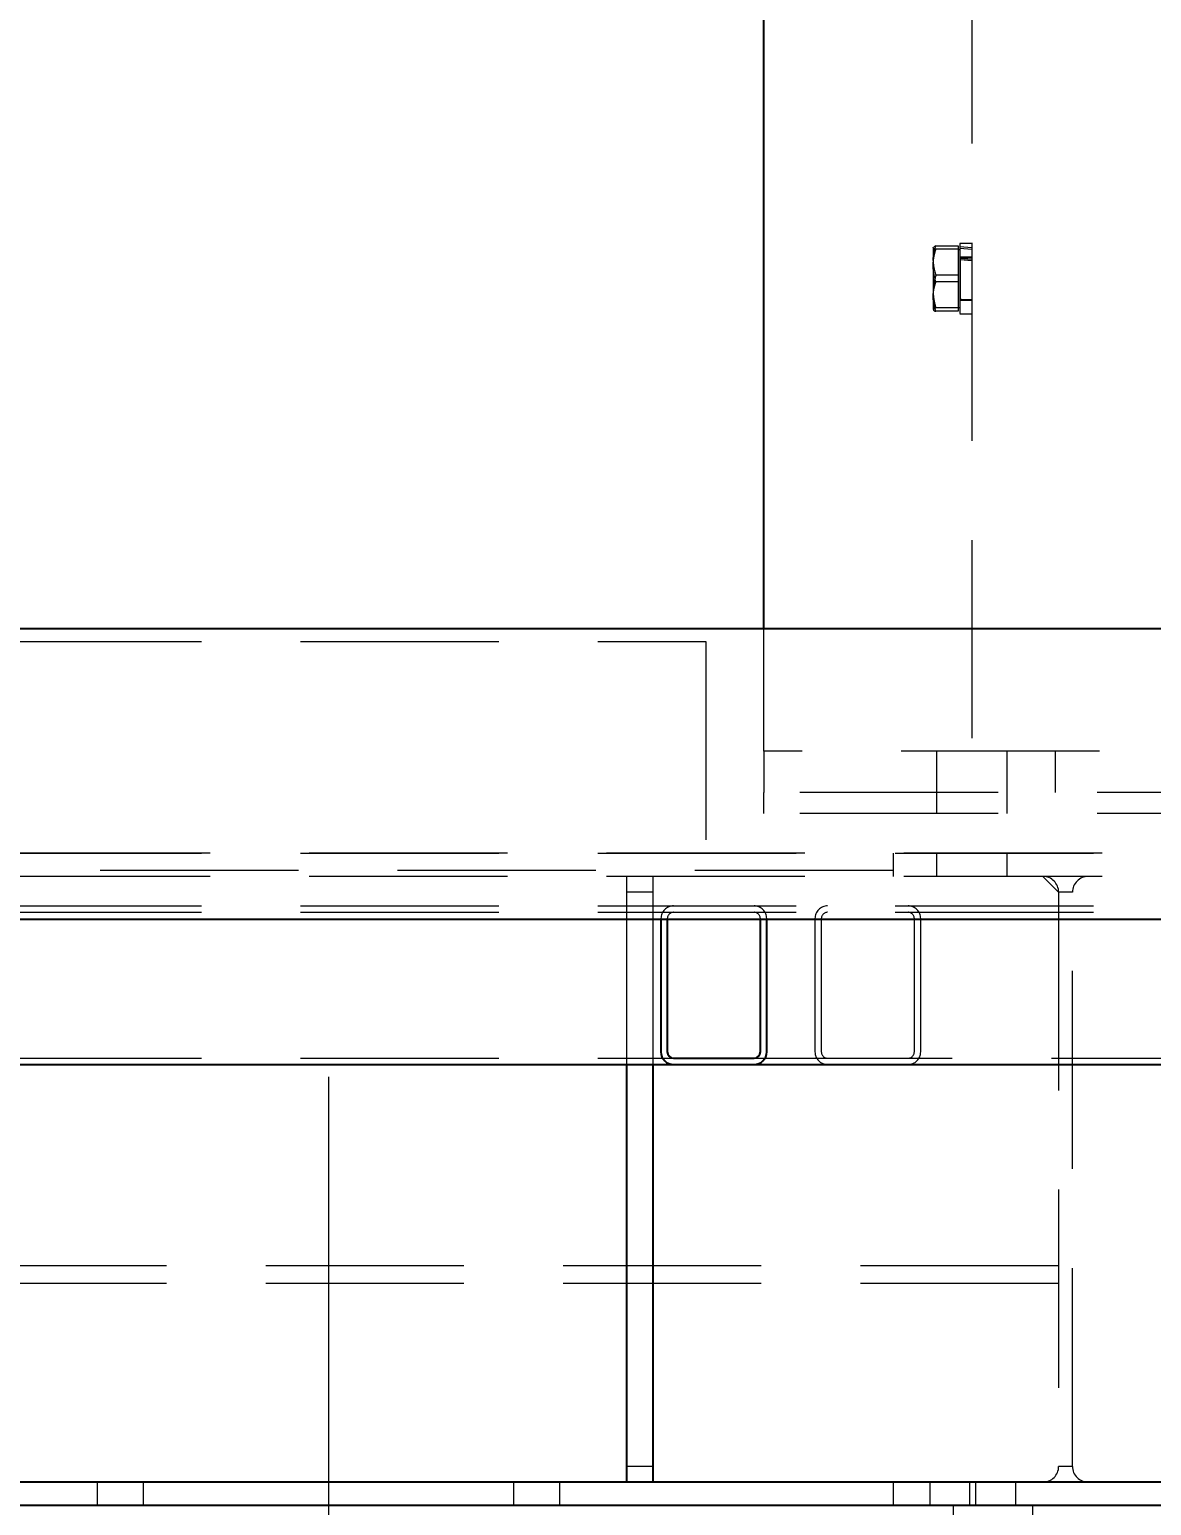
# Model space of a CAD drawing. Header units: millimetres. Extents: x 1293 to 41893, y 1011 to 26911.
# Drawn here: x 10741.8 to 11101.3, y 6142.9 to 6615.6 of the extents above; entities that cross this region are included whole.
import ezdxf

# ---------------------------------------------------------------- set-up
doc = ezdxf.new("R2010")
doc.units = ezdxf.units.MM
doc.header["$LTSCALE"] = 50
doc.linetypes.add('CENTERX2', pattern=[20.32, 12.7, -2.54, 2.54, -2.54])
doc.linetypes.add('HIDDEN', pattern=[1.905, 1.27, -0.635])
for name, color, linetype in [('CAPA_1', 7, 'Continuous'), ('MAQUINAS', 11, 'Continuous'), ('STRUC', 4, 'Continuous')]:
    doc.layers.add(name, color=color, linetype=linetype)
doc.styles.add('SLDTEXTSTYLE0', font='TXT', dxfattribs={"width": 0.75})
doc.dimstyles.new('SLDDIMSTYLE0', dxfattribs={"dimtxt": 100, "dimasz": 100, "dimexe": 0, "dimexo": 0.0625, "dimgap": 25, "dimtad": 2, "dimdec": 0, "dimlfac": 1.5, "dimrnd": 1e-09, "dimzin": 12, "dimdsep": 46, "dimtxsty": 'SLDTEXTSTYLE0', "dimsah": 1, "dimcen": 0.09, "dimadec": 0, "dimazin": 3, "dimtfac": 1, "dimtdec": 0, "dimtofl": 0, "dimtmove": 0, "dimatfit": 3, "dimfxl": 1, "dimfrac": 2, "dimtolj": 1, "dimtzin": 12, "dimarcsym": 0})
doc.dimstyles.new('SLDDIMSTYLE1', dxfattribs={"dimtxt": 100, "dimasz": 100, "dimexe": 0, "dimexo": 0.0625, "dimgap": 25, "dimtad": 2, "dimdec": 4, "dimlfac": 75, "dimzin": 12, "dimdsep": 46, "dimtxsty": 'SLDTEXTSTYLE0', "dimsah": 1, "dimcen": 0.09, "dimadec": 0, "dimazin": 3, "dimtfac": 1, "dimtdec": 0, "dimtofl": 0, "dimtmove": 0, "dimatfit": 3, "dimfxl": 1, "dimfrac": 2, "dimtolj": 1, "dimtzin": 12, "dimarcsym": 0})

# ---------------------------------------------------------------- blocks, each defined once
blk = doc.blocks.new('_D_3')
at = {"layer": 'CAPA_1', "transparency": 16777216}
blk.add_arc((9899.27, 4708.49), 5214.32, 0, 13, dxfattribs=at)
for points in [[(14979.94, 5881.46), (14986.48, 5780.49), (15016.52, 5787.13)], [(15113.58, 4708.49), (15128.01, 4808.64), (15097.24, 4808.34)]]:
    blk.add_solid(points, dxfattribs=at)
at = {"layer": 'CAPA_1', "transparency": 16777216, "insert": (15196.76, 5413.27), "char_height": 100, "attachment_point": 1, "rotation": 276.5, "style": 'SLDTEXTSTYLE0'}
blk.add_mtext('13°', dxfattribs=at)
blk = doc.blocks.new('_D_15')
at = {"layer": 'CAPA_1', "transparency": 16777216}
for p, q in [((6530.12, 8742.38), (6530.12, 9415.65)), ((16745.16, 6492), (16745.16, 9415.65)), ((6530.12, 9365.65), (16745.16, 9365.65))]:
    blk.add_line(p, q, dxfattribs=at)
for points in [[(6530.12, 9365.65), (6630.12, 9350.26), (6630.12, 9381.03)], [(16745.16, 9365.65), (16645.16, 9381.03), (16645.16, 9350.26)]]:
    blk.add_solid(points, dxfattribs=at)
at = {"layer": 'CAPA_1', "transparency": 16777216, "insert": (11452.92, 9494.55), "char_height": 100, "attachment_point": 1, "style": 'SLDTEXTSTYLE0'}
blk.add_mtext('15323', dxfattribs=at)

msp = doc.modelspace()

# ---------------------------------------------------------------- linework, layer by layer
at = {"color": 7, "linetype": 'Continuous', "lineweight": 25}
for p, q in [((10380.9601497, 6423.7929069), (11705.2958163, 6423.7929069)), ((10423.293483, 6330.6595736), (11705.2958163, 6330.6595736)), ((10944.1268163, 6330.6595736), (10944.1268163, 6288.1569069)), ((10946.1588163, 6330.6595736), (10946.1588163, 6288.1569069)), ((10975.961483, 6288.1569069), (10975.961483, 6330.6595736)), ((10977.993483, 6288.1569069), (10977.993483, 6330.6595736)), ((10622.393483, 6284.0929069), (11349.3768163, 6284.0929069)), ((10948.1908163, 6286.1249069), (10973.929483, 6286.1249069)), ((11017.8268163, 6142.8502403), (11017.8268163, 6142.8529069))]:
    msp.add_line(p, q, dxfattribs=at)
at = {"color": 1, "linetype": 'HIDDEN', "lineweight": 18}
for p, q in [((10352.393483, 6351.8262403), (13085.7268163, 6351.8262403)), ((10352.393483, 6334.8929069), (13085.7268163, 6334.8929069)), ((10352.393483, 6332.8609069), (13085.7268163, 6332.8609069)), ((10944.1268163, 6330.8289069), (10944.1268163, 6330.6595736)), ((10946.1588163, 6330.8289069), (10946.1588163, 6330.6595736)), ((10975.961483, 6330.6595736), (10975.961483, 6330.8289069)), ((10977.993483, 6330.6595736), (10977.993483, 6330.8289069)), ((10993.4601497, 6330.8289069), (10993.4601497, 6288.1569069)), ((10995.4921497, 6330.8289069), (10995.4921497, 6288.1569069)), ((11025.2948163, 6288.1569069), (11025.2948163, 6330.8289069)), ((11027.3268163, 6288.1569069), (11027.3268163, 6330.8289069)), ((10352.393483, 6286.1249069), (10948.1908163, 6286.1249069)), ((10973.929483, 6286.1249069), (11681.5241497, 6286.1249069)), ((11037.7518163, 6142.8529069), (11037.7518163, 6138.6195736)), ((11063.2351497, 6138.6195736), (11063.2351497, 6142.8529069))]:
    msp.add_line(p, q, dxfattribs=at)
for centre, radius, start, end in [((10948.1908163, 6330.8289069), 4.064, 90, 180), ((10948.1908163, 6330.8289069), 2.032, 90, 180), ((10973.929483, 6330.8289069), 4.064, 0, 90), ((10973.929483, 6330.8289069), 2.032, 0, 90), ((10997.5241497, 6330.8289069), 4.064, 90, 180), ((10997.5241497, 6330.8289069), 2.032, 90, 180), ((11023.2628163, 6330.8289069), 4.064, 0, 90), ((11023.2628163, 6330.8289069), 2.032, 0, 90), ((10997.5241497, 6288.1569069), 4.064, 180, 270), ((10997.5241497, 6288.1569069), 2.032, 180, 270), ((11023.2628163, 6288.1569069), 2.032, 270, 0), ((11023.2628163, 6288.1569069), 4.064, 270, 0)]:
    msp.add_arc(centre, radius, start, end, dxfattribs=at)
at = {"color": 7, "linetype": 'Continuous', "lineweight": 25}
for centre, radius, start, end in [((10948.1908163, 6288.1569069), 4.064, 180, 270), ((10948.1908163, 6288.1569069), 2.032, 180, 270), ((10973.929483, 6288.1569069), 2.032, 270, 0), ((10973.929483, 6288.1569069), 4.064, 270, 0)]:
    msp.add_arc(centre, radius, start, end, dxfattribs=at)
at = {"layer": 'CAPA_1', "linetype": 'CENTERX2', "lineweight": 18, "ltscale": 0.666667}
msp.add_line((10837.6241497, 6280.1502403), (10837.6241497, 4780.1502403), dxfattribs=at)
at = {"layer": 'MAQUINAS', "linetype": 'HIDDEN', "lineweight": 18}
for p, q in [((11043.7268228, 6737.8435736), (11043.7268228, 6384.5102403)), ((11031.3868132, 6545.8868606), (11031.3134228, 6545.8003882)), ((11032.2065868, 6546.336374), (11031.5325552, 6546.0585814)), ((11032.2065868, 6546.336374), (11039.3667562, 6546.336374)), ((11039.3667562, 6545.2644025), (11032.2065868, 6545.2644025)), ((11039.3667562, 6546.336374), (11039.3667562, 6525.3507732)), ((11039.9001562, 6545.0769069), (11039.3667562, 6545.0769069)), ((11043.7268228, 6547.1002403), (11039.9001562, 6547.1002403)), ((11043.7268228, 6545.7319827), (11039.9001562, 6546.037246)), ((11039.9001562, 6545.5941162), (11043.7268228, 6545.2395552)), ((11043.7268228, 6542.7302403), (11040.0019033, 6542.7302403)), ((11043.7268228, 6541.9798172), (11040.0019033, 6542.2513949)), ((11043.7268228, 6541.4873897), (11040.0019033, 6541.8377446)), ((11043.7268228, 6542.5102403), (11040.4334895, 6542.5102403)), ((11039.3667562, 6536.9155451), (11032.2065868, 6536.9155451)), ((11039.3667562, 6534.7716021), (11032.2065868, 6534.7716021)), ((11040.0019033, 6528.9569069), (11043.7268228, 6528.9569069)), ((11040.4334895, 6529.1769069), (11043.7268228, 6529.1769069)), ((11039.3667562, 6526.4227447), (11032.2065868, 6526.4227447)), ((11039.3667562, 6525.3507732), (11032.2065868, 6525.3507732)), ((11039.3667562, 6526.6102403), (11039.9001562, 6526.6102403)), ((11039.9001562, 6524.5869069), (11043.7268228, 6524.5869069)), ((10977.0601733, 6384.5102403), (10977.0601733, 6423.7929069)), ((11751.3206499, 6384.5102403), (10977.0601562, 6384.5102403)), ((10977.0601562, 6384.5102403), (10977.0601562, 6371.1769069)), ((11032.3934895, 6384.5102403), (11032.3934895, 6364.5102403)), ((11055.0601562, 6364.5102403), (11055.0601562, 6384.5102403)), ((11070.3934895, 6384.5102403), (11070.3934895, 6371.1769069)), ((12290.3934895, 6371.1769069), (10977.0601562, 6371.1769069)), ((10977.0601733, 6364.5102403), (10977.0601733, 6371.1769069)), ((12290.3934895, 6364.5102403), (10977.0601733, 6364.5102403))]:
    msp.add_line(p, q, dxfattribs=at)
at = {"layer": 'MAQUINAS', "linetype": 'Continuous', "lineweight": 25}
msp.add_line((10977.0601733, 6423.7929069), (10977.0601733, 6693.4595736), dxfattribs=at)
at = {"layer": 'MAQUINAS', "linetype": 'HIDDEN', "lineweight": 18}
for centre, start, end in [((11040.4334895, 6543.0435736), 215.979800597, 270), ((11040.4334895, 6528.6435736), 90, 144.020199403)]:
    msp.add_arc(centre, 0.5333333, start, end, dxfattribs=at)
for points, knots in [([(11031.3134228, 6541.6259596), (11031.3551951, 6542.3861795), (11031.4428943, 6543.9822309), (11031.9441078, 6545.5272615), (11032.2065868, 6546.336374)], [0, 0, 0, 0, 0.476312925, 1, 1, 1, 1]), ([(11032.2065868, 6545.2644025), (11031.9441078, 6545.3564693), (11031.4428943, 6545.5322743), (11031.3551951, 6545.7138848), (11031.3134228, 6545.8003882)], [0, 0, 0, 0, 0.523687075, 1, 1, 1, 1]), ([(11031.3134228, 6540.0180023), (11031.3551951, 6540.8647256), (11031.4428943, 6542.6423876), (11031.9441078, 6544.3632231), (11032.2065868, 6545.2644025)], [0, 0, 0, 0, 0.476312925, 1, 1, 1, 1]), ([(11039.9001562, 6547.059518), (11039.9001562, 6547.0535709), (11039.9001562, 6547.0395708), (11039.9001562, 6546.5259831), (11039.9001562, 6545.6171547), (11039.9001562, 6544.3285324), (11039.9001562, 6542.726417), (11039.9001562, 6540.8658717), (11039.9001562, 6538.8177782), (11039.9001562, 6536.6583797), (11039.9001562, 6534.4685372), (11039.9001562, 6532.3300816), (11039.9001562, 6530.3231419), (11039.9001562, 6528.5222174), (11039.9001562, 6526.9967289), (11039.9001562, 6525.7960027), (11039.9001562, 6524.9937686), (11039.9001562, 6524.5956227), (11039.9001562, 6524.6287973), (11039.9001562, 6524.639581)], [0, 0, 0, 0, 0.0455301983, 0.1071820525, 0.1688339068, 0.230485761, 0.2921376152, 0.3537894694, 0.4154413236, 0.4770931779, 0.5387450321, 0.6003968863, 0.6620487405, 0.7237005947, 0.785352449, 0.8470043032, 0.9086561574, 0.9703080116, 1, 1, 1, 1]), ([(11031.3134228, 6541.6259596), (11031.3551951, 6540.8657396), (11031.4428943, 6539.2696882), (11031.9441078, 6537.7246577), (11032.2065868, 6536.9155451)], [0, 0, 0, 0, 0.476312925, 1, 1, 1, 1]), ([(11032.2065868, 6534.7716021), (11031.9441078, 6535.6727814), (11031.4428943, 6537.393617), (11031.3551951, 6539.1712789), (11031.3134228, 6540.0180023)], [0, 0, 0, 0, 0.523687075, 1, 1, 1, 1]), ([(11040.0019033, 6542.7278811), (11040.0019033, 6542.7286657), (11040.0019033, 6542.7696169), (11040.0019033, 6542.6243844), (11040.0019033, 6542.2756516), (11040.0019033, 6541.6679898), (11040.0019033, 6540.85789), (11040.0019033, 6539.8737174), (11040.0019033, 6539.1034814), (11040.0019033, 6538.7183635)], [0, 0, 0, 0, 0.0032448708, 0.1693707257, 0.3354965806, 0.5016224354, 0.6677482903, 0.8338741451, 1, 1, 1, 1]), ([(11040.0019033, 6538.7183635), (11040.0019033, 6538.0916914), (11040.0019033, 6536.8383473), (11040.0019033, 6534.8114297), (11040.0019033, 6532.8883751), (11040.0019033, 6531.2027199), (11040.0019033, 6529.9172061), (11040.0019033, 6529.0968361), (11040.0019033, 6529.0165779), (11040.0019033, 6528.9781331)], [0, 0, 0, 0, 0.1445203997, 0.2890407995, 0.4335611992, 0.578081599, 0.7226019987, 0.8671223985, 1, 1, 1, 1]), ([(11032.2065868, 6536.9155451), (11031.9441078, 6536.0143658), (11031.4428943, 6534.2935302), (11031.3551951, 6532.5158683), (11031.3134228, 6531.6691449)], [0, 0, 0, 0, 0.523687075, 1, 1, 1, 1]), ([(11031.3134228, 6530.0611876), (11031.3551951, 6530.8214076), (11031.4428943, 6532.417459), (11031.9441078, 6533.9624895), (11032.2065868, 6534.7716021)], [0, 0, 0, 0, 0.47631292503, 1, 1, 1, 1]), ([(11031.3134228, 6531.6691449), (11031.3551951, 6530.8224216), (11031.4428943, 6529.0447596), (11031.9441078, 6527.3239241), (11032.2065868, 6526.4227447)], [0, 0, 0, 0, 0.476312925, 1, 1, 1, 1]), ([(11032.2065868, 6525.3507732), (11031.9441078, 6526.1598857), (11031.4428943, 6527.7049163), (11031.3551951, 6529.3009677), (11031.3134228, 6530.0611876)], [0, 0, 0, 0, 0.523687075, 1, 1, 1, 1]), ([(11031.3134228, 6530.0611876), (11031.3134228, 6529.3861463), (11031.3134228, 6528.0360636), (11031.3134228, 6526.6741379), (11031.3134228, 6525.9092144), (11031.3134228, 6525.918309), (11031.3134228, 6525.9218759)], [0, 0, 0, 0, 0.2743286228, 0.5486572455, 0.8229858683, 1, 1, 1, 1]), ([(11032.2065868, 6526.4227447), (11031.9441078, 6526.3306779), (11031.4428943, 6526.1548729), (11031.3551951, 6525.9732624), (11031.3134228, 6525.886759)], [0, 0, 0, 0, 0.523687075, 1, 1, 1, 1]), ([(11031.3868132, 6525.8002866), (11031.4189356, 6525.7428152), (11031.5041598, 6525.5903375), (11031.9369329, 6525.4427393), (11032.2065868, 6525.3507732)], [0, 0, 0, 0, 0.3769163536, 1, 1, 1, 1])]:
    msp.add_open_spline(points, degree=3, knots=knots, dxfattribs=at)
for points in [[(11031.3134228, 6545.8003882), (11031.3134228, 6545.6536154), (11031.3134228, 6545.3600697), (11031.3134228, 6544.0843858), (11031.3134228, 6542.3158914), (11031.3134228, 6540.7839653), (11031.3134228, 6540.0180023)], [(11031.3134228, 6540.0180023), (11031.3134228, 6539.1969445), (11031.3134228, 6537.554829), (11031.3134228, 6534.9058731), (11031.3134228, 6532.3129929), (11031.3134228, 6530.8117894), (11031.3134228, 6530.0611876)]]:
    msp.add_open_spline(points, degree=3, dxfattribs=at)
at = {"layer": 'STRUC', "linetype": 'HIDDEN', "lineweight": 18}
for p, q in [((10352.393483, 6419.5435736), (10958.5241497, 6419.5435736)), ((10958.5241497, 6419.5435736), (10958.5241497, 6351.8102403)), ((13085.7268163, 6351.8102403), (10352.393483, 6351.8102403)), ((11018.5241497, 6351.8102403), (11018.5241497, 6344.3595736)), ((11032.393483, 6351.8102403), (11032.393483, 6344.3595736)), ((11055.0601497, 6344.3595736), (11055.0601497, 6351.8102403)), ((11018.5241497, 6346.2222403), (9883.8291497, 6346.2222403)), ((13085.7268163, 6344.3595736), (10352.393483, 6344.3595736)), ((10933.1468163, 6284.0929069), (10933.1468163, 6344.3595736)), ((10941.613483, 6284.0929069), (10941.613483, 6344.3595736)), ((11069.6628163, 6341.1422403), (11066.445483, 6344.3595736)), ((11071.525483, 6339.2795736), (11069.6628163, 6341.1422403)), ((10941.613483, 6339.2795736), (10933.1468163, 6339.2795736)), ((11075.9281497, 6339.2795736), (11071.525483, 6339.2795736)), ((11071.525483, 6339.2795736), (11071.525483, 6155.3835736)), ((11075.9281497, 6155.3835736), (11075.9281497, 6339.2795736)), ((11071.525483, 6219.5609069), (9818.5511497, 6219.5609069)), ((11071.525483, 6213.9729069), (9818.5511497, 6213.9729069)), ((10941.613483, 6155.3835736), (10933.1468163, 6155.3835736)), ((11075.9281497, 6155.3835736), (11071.525483, 6155.3835736)), ((10763.5451497, 6150.3035736), (10763.5451497, 6142.8529069)), ((10778.3618163, 6142.8529069), (10778.3618163, 6150.3035736)), ((10896.878483, 6150.3035736), (10896.878483, 6142.8529069)), ((10911.6951497, 6142.8529069), (10911.6951497, 6150.3035736)), ((11018.5241497, 6150.3035736), (11018.5241497, 6142.8529069)), ((11030.2118163, 6150.3035736), (11030.2118163, 6142.8529069)), ((11042.9851497, 6150.3035736), (11042.9851497, 6142.8529069)), ((11045.028483, 6142.8529069), (11045.028483, 6150.3035736)), ((11057.8018163, 6142.8529069), (11057.8018163, 6150.3035736))]:
    msp.add_line(p, q, dxfattribs=at)
at = {"layer": 'STRUC', "linetype": 'Continuous', "lineweight": 25}
for p, q in [((10933.1468163, 6150.3035736), (10933.1468163, 6284.0929069)), ((10941.613483, 6150.3035736), (10941.613483, 6284.0929069)), ((13086.5101497, 6150.3035736), (7617.0601497, 6150.3035736)), ((13086.5101497, 6142.8529069), (7617.7268163, 6142.8529069))]:
    msp.add_line(p, q, dxfattribs=at)
at = {"layer": 'STRUC', "linetype": 'HIDDEN', "lineweight": 18}
for centre, start, end in [((11066.445483, 6339.2795736), 0, 90), ((11081.0081497, 6339.2795736), 90, 180), ((11066.445483, 6155.3835736), 270, 0), ((11081.0081497, 6155.3835736), 180, 270)]:
    msp.add_arc(centre, 5.08, start, end, dxfattribs=at)

# ---------------------------------------------------------------- dimensions: what is measured, and where the dimension line sits
at = {"layer": 'CAPA_1'}
dim = msp.add_linear_dim(base=(16745.1618891, 9365.6463094), p1=(6530.1246702, 8678.8772747), p2=(16745.1618891, 6428.5014528), dimstyle='SLDDIMSTYLE0', dxfattribs=at)
dim.commit()
dim.dimension.update_dxf_attribs({"geometry": '_D_15', "text_midpoint": (11637.6432797, 9365.6463094), "dimtype": 160})
dim = msp.add_angular_dim_2l(base=(15080.062669, 5298.7701303), line1=((16421.6646746, 4708.4929069), (6449.8953906, 4708.4929069)), line2=((16705.6180701, 6279.8631045), (11026.6060803, 4968.759879)), dimstyle='SLDDIMSTYLE1', dxfattribs=at)
dim.commit()
dim.dimension.update_dxf_attribs({"geometry": '_D_3', "text_midpoint": (15080.062669, 5298.7701303), "dimtype": 162})

doc.saveas('drawing.dxf')
